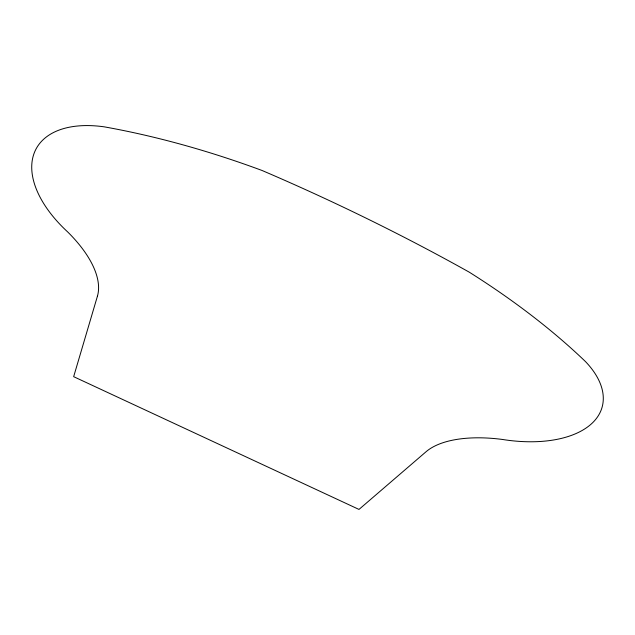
<?xml version="1.0" encoding="UTF-8"?>
<svg xmlns="http://www.w3.org/2000/svg" width="635" height="635" viewBox="0 0 635 635"><rect width="100%" height="100%" fill="white"/><g stroke="black" fill="none" stroke-linecap="round" stroke-linejoin="round"><path stroke-width="0.95" d="M97.409 296.251L73.66 376.674L358.989 509.429L426.061 451.739A105.799 48.466 15.4 0 1 502.364 439.444A109.68 58.952 15.4 0 0 591.939 423.378A109.68 58.952 15.4 0 0 585.526 361.625A465.201 209.177 22.8 0 0 469.289 272.185A803.553 286.591 23.5 0 0 262.072 170.49A466.058 209.74 23.2 0 0 104.291 126.849A112.871 62.952 29.1 0 0 33.877 153.956A112.871 62.952 29.1 0 0 67.683 231.942A111.3 52.753 30.5 0 1 97.409 296.251"/></g></svg>
